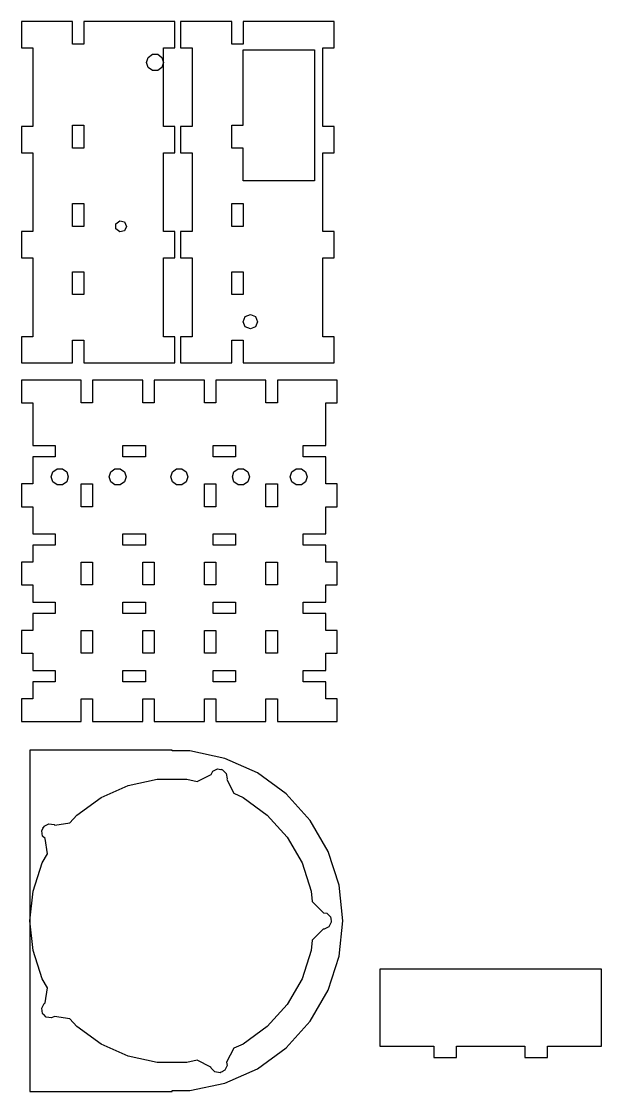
# Model space of a CAD drawing. Header units: metres. Extents: x -64 to 563, y 0 to 804.
# Drawn here: x 337 to 541, y 394 to 770 of the extents above; entities that cross this region are included whole.
import ezdxf

# ---------------------------------------------------------------- set-up
doc = ezdxf.new("R2010")
doc.units = ezdxf.units.M

msp = doc.modelspace()

# ---------------------------------------------------------------- linework, layer by layer
for p, q in [((355, 770), (337, 770)), ((337, 770), (337, 760.769)), ((355, 762), (355, 770)), ((391, 770), (359, 770)), ((359, 770), (359, 762)), ((391, 760.769), (391, 770)), ((411, 770), (393, 770)), ((393, 770), (393, 760.769)), ((411, 762), (411, 770)), ((447, 770), (415, 770)), ((415, 770), (415, 762)), ((447, 760.769), (447, 770)), ((337, 760.769), (341, 760.769)), ((341, 760.769), (341, 733.077)), ((359, 762), (355, 762)), ((387, 733.077), (387, 760.769)), ((387, 760.769), (391, 760.769)), ((393, 760.769), (397, 760.769)), ((397, 760.769), (397, 733.077)), ((415, 762), (411, 762)), ((415, 733.5), (415, 760)), ((415, 760), (440, 760)), ((440, 760), (440, 714)), ((443, 733.077), (443, 760.769)), ((443, 760.769), (447, 760.769)), ((381, 755.6), (381.573, 757.363)), ((381.573, 757.363), (383.073, 758.453)), ((383.073, 758.453), (384.927, 758.453)), ((384.927, 758.453), (386.427, 757.363)), ((386.427, 757.363), (387, 755.6)), ((381.573, 753.837), (381, 755.6)), ((383.073, 752.747), (381.573, 753.837)), ((384.927, 752.747), (383.073, 752.747)), ((386.427, 753.837), (384.927, 752.747)), ((387, 755.6), (386.427, 753.837)), ((355, 725.5), (355, 733.5)), ((355, 733.5), (359, 733.5)), ((359, 733.5), (359, 725.5)), ((411, 725.5), (411, 733.5)), ((411, 733.5), (415, 733.5)), ((341, 733.077), (337, 733.077)), ((337, 733.077), (337, 723.846)), ((391, 733.077), (387, 733.077)), ((391, 723.846), (391, 733.077)), ((397, 733.077), (393, 733.077)), ((393, 733.077), (393, 723.846)), ((447, 733.077), (443, 733.077)), ((447, 723.846), (447, 733.077)), ((337, 723.846), (341, 723.846)), ((341, 723.846), (341, 696.154)), ((359, 725.5), (355, 725.5)), ((387, 696.154), (387, 723.846)), ((387, 723.846), (391, 723.846)), ((393, 723.846), (397, 723.846)), ((397, 723.846), (397, 696.154)), ((415, 725.5), (411, 725.5)), ((415, 714), (415, 725.5)), ((443, 696.154), (443, 723.846)), ((443, 723.846), (447, 723.846)), ((440, 714), (415, 714)), ((355, 698), (355, 706)), ((355, 706), (359, 706)), ((359, 706), (359, 698)), ((411, 698), (411, 706)), ((411, 706), (415, 706)), ((415, 706), (415, 698)), ((370.198, 698.868), (371.555, 699.95)), ((371.555, 699.95), (373.247, 699.564)), ((373.247, 699.564), (374, 698)), ((341, 696.154), (337, 696.154)), ((337, 696.154), (337, 686.923)), ((359, 698), (355, 698)), ((370.198, 697.132), (370.198, 698.868)), ((371.555, 696.05), (370.198, 697.132)), ((373.247, 696.436), (371.555, 696.05)), ((374, 698), (373.247, 696.436)), ((391, 696.154), (387, 696.154)), ((391, 686.923), (391, 696.154)), ((397, 696.154), (393, 696.154)), ((393, 696.154), (393, 686.923)), ((415, 698), (411, 698)), ((447, 696.154), (443, 696.154)), ((447, 686.923), (447, 696.154)), ((337, 686.923), (341, 686.923)), ((341, 686.923), (341, 659.231)), ((387, 659.231), (387, 686.923)), ((387, 686.923), (391, 686.923)), ((393, 686.923), (397, 686.923)), ((397, 686.923), (397, 659.231)), ((443, 659.231), (443, 686.923)), ((443, 686.923), (447, 686.923)), ((355, 674), (355, 682)), ((355, 682), (359, 682)), ((359, 682), (359, 674)), ((411, 674), (411, 682)), ((411, 682), (415, 682)), ((415, 682), (415, 674)), ((359, 674), (355, 674)), ((415, 674), (411, 674)), ((415, 664.5), (415.732, 666.268)), ((415.732, 666.268), (417.5, 667)), ((417.5, 667), (419.268, 666.268)), ((419.268, 666.268), (420, 664.5)), ((415.732, 662.732), (415, 664.5)), ((417.5, 662), (415.732, 662.732)), ((419.268, 662.732), (417.5, 662)), ((420, 664.5), (419.268, 662.732)), ((341, 659.231), (337, 659.231)), ((337, 659.231), (337, 650)), ((355, 658), (359, 658)), ((355, 650), (355, 658)), ((359, 658), (359, 650)), ((391, 659.231), (387, 659.231)), ((391, 650), (391, 659.231)), ((397, 659.231), (393, 659.231)), ((393, 659.231), (393, 650)), ((411, 658), (415, 658)), ((411, 650), (411, 658)), ((415, 658), (415, 650)), ((447, 659.231), (443, 659.231)), ((447, 650), (447, 659.231)), ((337, 650), (355, 650)), ((359, 650), (391, 650)), ((393, 650), (411, 650)), ((415, 650), (447, 650)), ((358, 644), (337, 644)), ((337, 644), (337, 636)), ((358, 636), (358, 644)), ((379.667, 644), (362, 644)), ((362, 644), (362, 636)), ((379.667, 636), (379.667, 644)), ((401.333, 644), (383.667, 644)), ((383.667, 644), (383.667, 636)), ((401.333, 636), (401.333, 644)), ((423, 644), (405.333, 644)), ((405.333, 644), (405.333, 636)), ((423, 636), (423, 644)), ((448, 644), (427, 644)), ((427, 644), (427, 636)), ((448, 636), (448, 644)), ((337, 636), (341, 636)), ((341, 636), (341, 621)), ((362, 636), (358, 636)), ((383.667, 636), (379.667, 636)), ((405.333, 636), (401.333, 636)), ((427, 636), (423, 636)), ((444, 621), (444, 636)), ((444, 636), (448, 636)), ((341, 621), (348.923, 621)), ((348.923, 621), (348.923, 617)), ((372.692, 617), (372.692, 621)), ((372.692, 621), (380.615, 621)), ((380.615, 621), (380.615, 617)), ((404.385, 617), (404.385, 621)), ((404.385, 621), (412.308, 621)), ((412.308, 621), (412.308, 617)), ((436.077, 617), (436.077, 621)), ((436.077, 621), (444, 621)), ((348.923, 617), (341, 617)), ((341, 617), (341, 607.5)), ((380.615, 617), (372.692, 617)), ((412.308, 617), (404.385, 617)), ((444, 617), (436.077, 617)), ((444, 607.5), (444, 617)), ((347.5, 610), (348.073, 611.763)), ((348.073, 608.237), (347.5, 610)), ((348.073, 611.763), (349.573, 612.853)), ((349.573, 612.853), (351.427, 612.853)), ((351.427, 612.853), (352.927, 611.763)), ((352.927, 611.763), (353.5, 610)), ((353.5, 610), (352.927, 608.237)), ((367.833, 610), (368.406, 611.763)), ((368.406, 608.237), (367.833, 610)), ((368.406, 611.763), (369.906, 612.853)), ((369.906, 612.853), (371.76, 612.853)), ((371.76, 612.853), (373.26, 611.763)), ((373.26, 611.763), (373.833, 610)), ((373.833, 610), (373.26, 608.237)), ((389.5, 610), (390.073, 611.763)), ((390.073, 608.237), (389.5, 610)), ((390.073, 611.763), (391.573, 612.853)), ((391.573, 612.853), (393.427, 612.853)), ((393.427, 612.853), (394.927, 611.763)), ((394.927, 611.763), (395.5, 610)), ((395.5, 610), (394.927, 608.237)), ((411.167, 610), (411.74, 611.763)), ((411.74, 608.237), (411.167, 610)), ((411.74, 611.763), (413.24, 612.853)), ((413.24, 612.853), (415.094, 612.853)), ((415.094, 612.853), (416.594, 611.763)), ((416.594, 611.763), (417.167, 610)), ((417.167, 610), (416.594, 608.237)), ((431.5, 610), (432.073, 611.763)), ((432.073, 608.237), (431.5, 610)), ((432.073, 611.763), (433.573, 612.853)), ((433.573, 612.853), (435.427, 612.853)), ((435.427, 612.853), (436.927, 611.763)), ((436.927, 611.763), (437.5, 610)), ((437.5, 610), (436.927, 608.237)), ((341, 607.5), (337, 607.5)), ((337, 607.5), (337, 599.5)), ((349.573, 607.147), (348.073, 608.237)), ((351.427, 607.147), (349.573, 607.147)), ((352.927, 608.237), (351.427, 607.147)), ((358, 599.5), (358, 607.5)), ((358, 607.5), (362, 607.5)), ((362, 607.5), (362, 599.5)), ((369.906, 607.147), (368.406, 608.237)), ((371.76, 607.147), (369.906, 607.147)), ((373.26, 608.237), (371.76, 607.147)), ((391.573, 607.147), (390.073, 608.237)), ((393.427, 607.147), (391.573, 607.147)), ((394.927, 608.237), (393.427, 607.147)), ((401.333, 599.5), (401.333, 607.5)), ((401.333, 607.5), (405.333, 607.5)), ((405.333, 607.5), (405.333, 599.5)), ((413.24, 607.147), (411.74, 608.237)), ((415.094, 607.147), (413.24, 607.147)), ((416.594, 608.237), (415.094, 607.147)), ((423, 599.5), (423, 607.5)), ((423, 607.5), (427, 607.5)), ((427, 607.5), (427, 599.5)), ((433.573, 607.147), (432.073, 608.237)), ((435.427, 607.147), (433.573, 607.147)), ((436.927, 608.237), (435.427, 607.147)), ((448, 607.5), (444, 607.5)), ((448, 599.5), (448, 607.5)), ((337, 599.5), (341, 599.5)), ((341, 599.5), (341, 590)), ((362, 599.5), (358, 599.5)), ((405.333, 599.5), (401.333, 599.5)), ((427, 599.5), (423, 599.5)), ((444, 590), (444, 599.5)), ((444, 599.5), (448, 599.5)), ((341, 590), (348.923, 590)), ((348.923, 590), (348.923, 586)), ((372.692, 586), (372.692, 590)), ((372.692, 590), (380.615, 590)), ((380.615, 590), (380.615, 586)), ((404.385, 586), (404.385, 590)), ((404.385, 590), (412.308, 590)), ((412.308, 590), (412.308, 586)), ((436.077, 586), (436.077, 590)), ((436.077, 590), (444, 590)), ((348.923, 586), (341, 586)), ((341, 586), (341, 580)), ((380.615, 586), (372.692, 586)), ((412.308, 586), (404.385, 586)), ((444, 586), (436.077, 586)), ((444, 580), (444, 586)), ((341, 580), (337, 580)), ((337, 580), (337, 572)), ((358, 572), (358, 580)), ((358, 580), (362, 580)), ((362, 580), (362, 572)), ((379.667, 572), (379.667, 580)), ((379.667, 580), (383.667, 580)), ((383.667, 580), (383.667, 572)), ((401.333, 572), (401.333, 580)), ((401.333, 580), (405.333, 580)), ((405.333, 580), (405.333, 572)), ((423, 572), (423, 580)), ((423, 580), (427, 580)), ((427, 580), (427, 572)), ((448, 580), (444, 580)), ((448, 572), (448, 580)), ((337, 572), (341, 572)), ((341, 572), (341, 566)), ((362, 572), (358, 572)), ((383.667, 572), (379.667, 572)), ((405.333, 572), (401.333, 572)), ((427, 572), (423, 572)), ((444, 566), (444, 572)), ((444, 572), (448, 572)), ((341, 566), (348.923, 566)), ((348.923, 566), (348.923, 562)), ((372.692, 562), (372.692, 566)), ((372.692, 566), (380.615, 566)), ((380.615, 566), (380.615, 562)), ((404.385, 562), (404.385, 566)), ((404.385, 566), (412.308, 566)), ((412.308, 566), (412.308, 562)), ((436.077, 562), (436.077, 566)), ((436.077, 566), (444, 566)), ((348.923, 562), (341, 562)), ((341, 562), (341, 556)), ((380.615, 562), (372.692, 562)), ((412.308, 562), (404.385, 562)), ((444, 562), (436.077, 562)), ((444, 556), (444, 562)), ((341, 556), (337, 556)), ((337, 556), (337, 548)), ((358, 548), (358, 556)), ((358, 556), (362, 556)), ((362, 556), (362, 548)), ((379.667, 548), (379.667, 556)), ((379.667, 556), (383.667, 556)), ((383.667, 556), (383.667, 548)), ((401.333, 548), (401.333, 556)), ((401.333, 556), (405.333, 556)), ((405.333, 556), (405.333, 548)), ((423, 548), (423, 556)), ((423, 556), (427, 556)), ((427, 556), (427, 548)), ((448, 556), (444, 556)), ((448, 548), (448, 556)), ((337, 548), (341, 548)), ((341, 548), (341, 542)), ((362, 548), (358, 548)), ((383.667, 548), (379.667, 548)), ((405.333, 548), (401.333, 548)), ((427, 548), (423, 548)), ((444, 542), (444, 548)), ((444, 548), (448, 548)), ((341, 542), (348.923, 542)), ((348.923, 542), (348.923, 538)), ((372.692, 538), (372.692, 542)), ((372.692, 542), (380.615, 542)), ((380.615, 542), (380.615, 538)), ((404.385, 538), (404.385, 542)), ((404.385, 542), (412.308, 542)), ((412.308, 542), (412.308, 538)), ((436.077, 538), (436.077, 542)), ((436.077, 542), (444, 542)), ((348.923, 538), (341, 538)), ((341, 538), (341, 532)), ((380.615, 538), (372.692, 538)), ((412.308, 538), (404.385, 538)), ((444, 538), (436.077, 538)), ((444, 532), (444, 538)), ((341, 532), (337, 532)), ((337, 532), (337, 524)), ((358, 532), (362, 532)), ((358, 524), (358, 532)), ((362, 532), (362, 524)), ((379.667, 524), (379.667, 532)), ((379.667, 532), (383.667, 532)), ((383.667, 532), (383.667, 524)), ((401.333, 524), (401.333, 532)), ((401.333, 532), (405.333, 532)), ((405.333, 532), (405.333, 524)), ((423, 524), (423, 532)), ((423, 532), (427, 532)), ((427, 532), (427, 524)), ((448, 532), (444, 532)), ((448, 524), (448, 532)), ((337, 524), (358, 524)), ((362, 524), (379.667, 524)), ((383.667, 524), (401.333, 524)), ((405.333, 524), (423, 524)), ((427, 524), (448, 524)), ((390, 514), (340, 514)), ((340, 514), (340, 394)), ((390, 513.671), (390, 514)), ((396.272, 513.671), (390, 513.671)), ((408.541, 511.063), (396.272, 513.671)), ((420, 505.962), (408.541, 511.063)), ((398.823, 502.962), (403.708, 505.451)), ((403.708, 505.451), (404.257, 506.527)), ((404.257, 506.527), (405.909, 507.369)), ((405.909, 507.369), (407.102, 507.18)), ((407.102, 507.18), (407.314, 507.288)), ((407.314, 507.288), (407.393, 507.134)), ((407.393, 507.134), (407.74, 507.079)), ((407.74, 507.079), (409.051, 505.768)), ((409.051, 505.768), (409.341, 503.937)), ((409.341, 503.937), (409.181, 503.624)), ((430.148, 498.589), (420, 505.962)), ((365, 497.301), (374.549, 501.553)), ((374.549, 501.553), (384.774, 503.726)), ((384.774, 503.726), (395.226, 503.726)), ((395.226, 503.726), (398.823, 502.962)), ((409.181, 503.624), (411.641, 498.797)), ((356.543, 491.157), (365, 497.301)), ((411.641, 498.797), (415, 497.301)), ((415, 497.301), (423.457, 491.157)), ((438.541, 489.267), (430.148, 498.589)), ((354.083, 488.425), (356.543, 491.157)), ((423.457, 491.157), (430.451, 483.389)), ((444.813, 478.404), (438.541, 489.267)), ((344.159, 485.622), (344.708, 486.699)), ((344.449, 483.791), (344.159, 485.622)), ((344.67, 486.934), (344.841, 486.961)), ((344.708, 486.699), (344.67, 486.934)), ((344.841, 486.961), (345.001, 487.274)), ((345.001, 487.274), (346.653, 488.116)), ((346.653, 488.116), (348.484, 487.826)), ((348.484, 487.826), (348.732, 487.577)), ((348.732, 487.577), (354.083, 488.425)), ((345.304, 482.936), (344.449, 483.791)), ((346.161, 477.521), (345.304, 482.936)), ((430.451, 483.389), (435.677, 474.337)), ((344.323, 474.337), (346.161, 477.521)), ((448.689, 466.475), (444.813, 478.404)), ((341.093, 464.396), (344.323, 474.337)), ((435.677, 474.337), (438.907, 464.396)), ((450, 454), (448.689, 466.475)), ((340, 454), (341.093, 464.396)), ((438.907, 464.396), (439.292, 460.739)), ((439.292, 460.739), (443.168, 456.862)), ((443.168, 456.862), (444.362, 456.673)), ((444.362, 456.673), (445.673, 455.362)), ((445.673, 455.362), (445.862, 454.168)), ((341.093, 443.604), (340, 454)), ((445.121, 451.879), (443.469, 451.037)), ((445.963, 453.531), (445.121, 451.879)), ((445.862, 454.168), (446.03, 454)), ((446.03, 454), (445.908, 453.878)), ((445.908, 453.878), (445.963, 453.531)), ((448.689, 441.525), (450, 454)), ((443.122, 451.092), (439.292, 447.261)), ((443.469, 451.037), (443.122, 451.092)), ((439.292, 447.261), (438.907, 443.604)), ((344.323, 433.663), (341.093, 443.604)), ((438.907, 443.604), (435.677, 433.663)), ((444.813, 429.596), (448.689, 441.525)), ((541, 437), (463, 437)), ((463, 437), (463, 410)), ((541, 410), (541, 437)), ((346.161, 430.479), (344.323, 433.663)), ((435.677, 433.663), (430.451, 424.611)), ((345.314, 425.128), (346.161, 430.479)), ((438.541, 418.733), (444.813, 429.596)), ((344.159, 423.317), (345.001, 424.969)), ((345.001, 424.969), (345.314, 425.128)), ((344.449, 421.485), (344.159, 423.317)), ((344.697, 421.237), (344.449, 421.485)), ((344.67, 421.066), (344.697, 421.237)), ((430.451, 424.611), (423.457, 416.843)), ((344.906, 421.029), (344.67, 421.066)), ((345.76, 420.174), (344.906, 421.029)), ((347.591, 419.884), (345.76, 420.174)), ((348.668, 420.433), (347.591, 419.884)), ((354.083, 419.575), (348.668, 420.433)), ((356.543, 416.843), (354.083, 419.575)), ((430.148, 409.411), (438.541, 418.733)), ((365, 410.699), (356.543, 416.843)), ((423.457, 416.843), (415, 410.699)), ((374.549, 406.447), (365, 410.699)), ((415, 410.699), (411.641, 409.203)), ((463, 410), (482, 410)), ((482, 410), (482, 406)), ((490, 410), (514, 410)), ((490, 406), (490, 410)), ((514, 410), (514, 406)), ((522, 406), (522, 410)), ((522, 410), (541, 410)), ((384.774, 404.274), (374.549, 406.447)), ((411.641, 409.203), (409.152, 404.318)), ((420, 402.038), (430.148, 409.411)), ((395.226, 404.274), (384.774, 404.274)), ((398.823, 405.038), (395.226, 404.274)), ((403.65, 402.579), (398.823, 405.038)), ((403.705, 402.232), (403.65, 402.579)), ((409.341, 403.125), (408.499, 401.473)), ((409.152, 404.318), (409.341, 403.125)), ((482, 406), (490, 406)), ((514, 406), (522, 406)), ((405.016, 400.921), (403.705, 402.232)), ((406.847, 400.631), (405.016, 400.921)), ((407.16, 400.79), (406.847, 400.631)), ((407.314, 400.712), (407.16, 400.79)), ((407.422, 400.924), (407.314, 400.712)), ((408.499, 401.473), (407.422, 400.924)), ((408.541, 396.937), (420, 402.038)), ((396.272, 394.329), (408.541, 396.937)), ((340, 394), (390, 394)), ((390, 394.329), (396.272, 394.329)), ((390, 394), (390, 394.329))]:
    msp.add_line(p, q)

doc.saveas('drawing.dxf')
